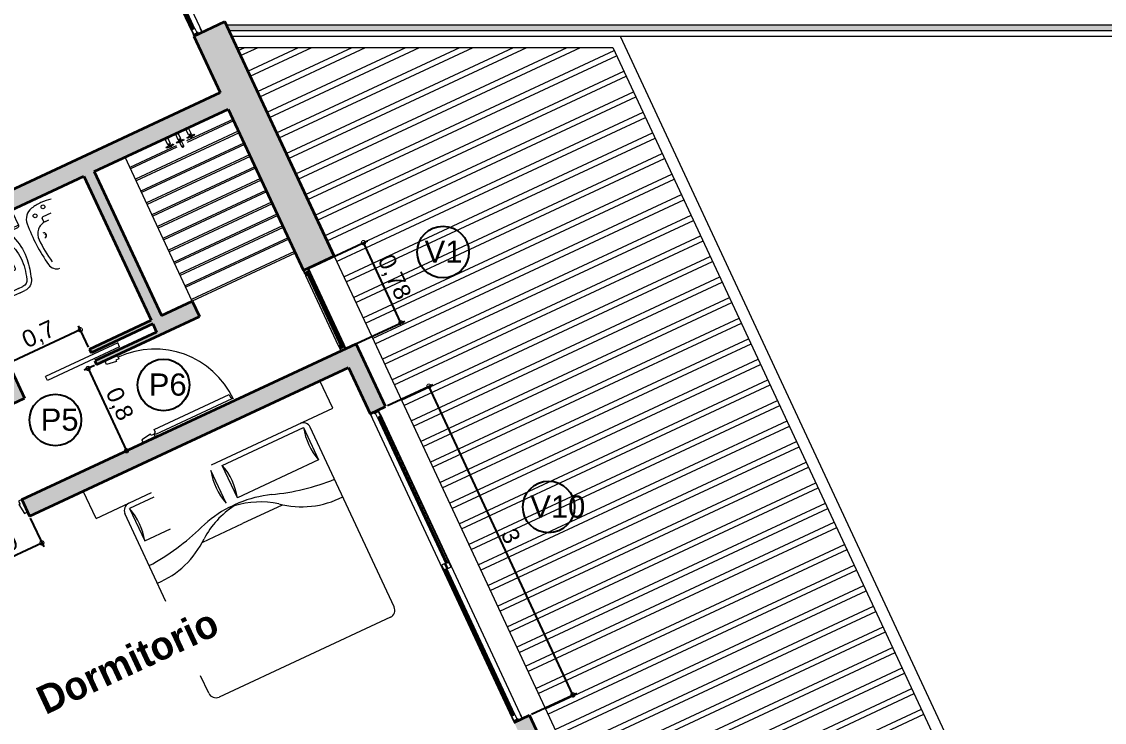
# Model space of a CAD drawing. Header units: millimetres. Extents: x 110427 to 125914, y 76277 to 76441.
# Drawn here: x 114048.05 to 114057.59, y 76334 to 76340.17 of the extents above; entities that cross this region are included whole.
import ezdxf

# ---------------------------------------------------------------- set-up
doc = ezdxf.new("R2010")
doc.units = ezdxf.units.MM
doc.linetypes.add('JIS_02_0.7', pattern=[1.35, 0.75, -0.6])
for name, color, linetype, lineweight in [('0.05', 253, 'Continuous', 5), ('04_CIVIL A CONSTRUIR', 250, 'Continuous', 35), ('07_CIVIL VISTAS MEDIA', 143, 'Continuous', 9), ('08_CIVIL VISTAS FINO', 251, 'Continuous', 5), ('09_CIVIL PROYECCIONES', 230, 'JIS_02_0.7', 5), ('11_CARPINTERIA Y MOBILIARIO', 141, 'Continuous', 9), ('11_HATCH', 8, 'Continuous', 9), ('12_HATCH', 8, 'Continuous', 9), ('12_TEXTOS', 4, 'Continuous', 40), ('M-PARCELA-', 3, 'Continuous', 15)]:
    doc.layers.add(name, color=color, linetype=linetype, lineweight=lineweight)
doc.layers.add('01_SANIT CAÑERIA SECUNDARIA', color=30, linetype='Continuous')
doc.styles.add('JDS1', font='GOTHICB.TTF')
doc.styles.get("Standard").update_dxf_attribs({"font": 'arial.ttf'})
doc.styles.add('Swis721 BT', font='swiss.ttf')
doc.dimstyles.new('ISO-23', dxfattribs={"dimscale": 0.03, "dimtxt": 5, "dimasz": 2.5, "dimexe": 1.25, "dimexo": 0.625, "dimtad": 1, "dimtxsty": 'Swis721 BT', "dimblk": 'DOTSMALL', "dimcen": 2.5, "dimclrt": 150, "dimadec": 0, "dimazin": 0, "dimtfac": 1, "dimtmove": 0, "dimatfit": 3, "dimfxl": 0, "dimarcsym": 0})

# ---------------------------------------------------------------- blocks, each defined once
blk = doc.blocks.new('VERILDVS')
for p, q in [((0, 0), (-0.22, 0)), ((0, 0), (0.22, 0)), ((-0.236, -0.016), (-0.236, -0.148)), ((-0.1583, -0.041), (-0.1583, -0.1228)), ((0, -0.0259), (-0.1432, -0.0259)), ((0, -0.0259), (0.1432, -0.0259)), ((0.1583, -0.041), (0.1583, -0.1228)), ((0.236, -0.016), (0.236, -0.148)), ((-0.236, -0.148), (0.236, -0.148)), ((-0.22, -0.164), (0, -0.164)), ((-0.1339, -0.164), (-0.1597, -0.2505)), ((-0.1432, -0.1379), (0, -0.1379)), ((0.1432, -0.1379), (0, -0.1379)), ((0.22, -0.164), (0, -0.164)), ((0.1339, -0.164), (0.1597, -0.2505)), ((-0.0501, -0.405), (-0.0501, -0.4777)), ((0.0501, -0.405), (0.0501, -0.4777)), ((-0.035, -0.4928), (0, -0.4928)), ((0.035, -0.4928), (0, -0.4928)), ((0, -0.6529), (-0.0442, -0.6529)), ((0, -0.6529), (0.0442, -0.6529)), ((0, -0.6929), (-0.0442, -0.6929)), ((0, -0.6929), (0.0442, -0.6929))]:
    blk.add_line(p, q)
for centre, radius, start, end in [((-0.22, -0.016), 0.016, 90, 180), ((0.22, -0.016), 0.016, 0, 90), ((-0.1432, -0.041), 0.0151, 90, 180), ((0.1432, -0.041), 0.0151, 0, 90), ((-0.22, -0.148), 0.016, 180, 270), ((-0.1432, -0.1228), 0.0151, 180, 270), ((0.1432, -0.1228), 0.0151, 270, 0), ((0.22, -0.148), 0.016, 270, 0), ((0.2634, -0.3928), 0.4463, 161.40788, 187.82144), ((-0.0482, -0.3464), 0.075, 107.01312, 166.85545), ((-0.0094, -0.4733), 0.2077, 87.41957, 107.01312), ((0.0094, -0.4733), 0.2077, 72.98688, 92.58043), ((0.0482, -0.3464), 0.075, 13.14455, 72.98688), ((-0.2634, -0.3928), 0.4463, 352.17856, 18.59212), ((0.3372, -0.4364), 0.4707, 166.85545, 189.73545), ((0.0066, -0.4098), 0.051, 97.3933, 186.62287), ((-0.0066, -0.4098), 0.051, 353.37713, 82.6067), ((-0.3372, -0.4364), 0.4707, 350.26455, 13.14455), ((0.8868, -0.2958), 1.0772, 188.42081, 197.69975), ((-0.8868, -0.2958), 1.0772, 342.30025, 351.57919), ((0.8868, -0.2958), 1.0372, 192.25819, 197.69975), ((-0.035, -0.4777), 0.0151, 180, 270), ((0.035, -0.4777), 0.0151, 270, 0), ((-0.8868, -0.2958), 1.0372, 342.30025, 347.74181), ((-0.0442, -0.5929), 0.1, 197.69975, 270), ((-0.0442, -0.5929), 0.06, 197.69975, 270), ((0.0442, -0.5929), 0.06, 270, 342.30025), ((0.0442, -0.5929), 0.1, 270, 342.30025)]:
    blk.add_arc(centre, radius, start, end)
blk = doc.blocks.new('ventiluz planta')
for p, q in [((618.0704, 1113.0999), (618.0704, 1113.0849)), ((618.0854, 1113.0999), (618.0704, 1113.0999)), ((618.0704, 1113.0849), (618.0754, 1113.0849)), ((618.0704, 1113.0829), (618.0734, 1113.0829)), ((618.0704, 1113.0829), (618.0704, 1113.0599)), ((618.0734, 1113.0879), (618.0734, 1113.0969)), ((618.0734, 1113.0969), (618.0854, 1113.0969)), ((618.0784, 1113.0879), (618.0734, 1113.0879)), ((618.0734, 1113.0829), (618.0734, 1113.0749)), ((618.0734, 1113.0749), (618.1154, 1113.0749)), ((618.0754, 1113.0849), (618.0754, 1113.0769)), ((618.0754, 1113.0769), (618.1174, 1113.0769)), ((618.0784, 1113.0799), (618.0784, 1113.0879)), ((618.1174, 1113.0799), (618.0784, 1113.0799)), ((618.0854, 1113.0969), (618.0854, 1113.0999)), ((618.1204, 1113.0999), (618.1054, 1113.0999)), ((618.1054, 1113.0999), (618.1054, 1113.0969)), ((618.1054, 1113.0969), (618.1174, 1113.0969)), ((618.1154, 1113.0749), (618.1154, 1113.0649)), ((618.1174, 1113.0969), (618.1174, 1113.0799)), ((618.1174, 1113.0769), (618.1174, 1113.0669)), ((618.1204, 1113.0669), (618.1204, 1113.0999)), ((618.0704, 1113.0599), (618.0704, 1112.3599)), ((618.1124, 1113.0719), (618.0734, 1113.0719)), ((618.0734, 1113.0719), (618.0734, 1113.0599)), ((618.0804, 1113.0549), (618.0784, 1113.0549)), ((618.0804, 1113.0499), (618.0804, 1113.0549)), ((618.0824, 1112.3509), (618.0824, 1113.0689)), ((618.1049, 1113.0689), (618.0824, 1113.0689)), ((618.0884, 1112.3509), (618.0884, 1113.0689)), ((618.0989, 1113.0584), (618.0884, 1113.0689)), ((618.0884, 1113.0584), (618.0989, 1113.0689)), ((618.0989, 1113.0584), (618.0884, 1113.0584)), ((618.0989, 1112.3509), (618.0989, 1113.0689)), ((618.1049, 1112.3509), (618.1049, 1113.0689)), ((618.1069, 1113.0499), (618.1069, 1113.0689)), ((618.1099, 1113.0689), (618.1069, 1113.0689)), ((618.1204, 1113.0499), (618.1069, 1113.0499)), ((618.1099, 1113.0529), (618.1099, 1113.0689)), ((618.1174, 1113.0529), (618.1099, 1113.0529)), ((618.1124, 1113.0719), (618.1124, 1113.0619)), ((618.1124, 1113.0619), (618.1174, 1113.0619)), ((618.1154, 1113.0649), (618.1204, 1113.0649)), ((618.1174, 1113.0669), (618.1204, 1113.0669)), ((618.1174, 1113.0619), (618.1174, 1113.0529)), ((618.1204, 1113.0649), (618.1204, 1113.0499)), ((618.1204, 1113.0499), (618.1204, 1112.3699)), ((618.0704, 1112.3369), (618.0704, 1112.3599)), ((618.0704, 1112.3369), (618.0734, 1112.3369)), ((618.0704, 1112.3199), (618.0704, 1112.3349)), ((618.0704, 1112.3349), (618.0754, 1112.3349)), ((618.0854, 1112.3199), (618.0704, 1112.3199)), ((618.0734, 1112.3479), (618.0734, 1112.3599)), ((618.1124, 1112.3479), (618.0734, 1112.3479)), ((618.0734, 1112.3369), (618.0734, 1112.3449)), ((618.0734, 1112.3449), (618.1154, 1112.3449)), ((618.0784, 1112.3319), (618.0734, 1112.3319)), ((618.0734, 1112.3319), (618.0734, 1112.3229)), ((618.0734, 1112.3229), (618.0854, 1112.3229)), ((618.0754, 1112.3349), (618.0754, 1112.3429)), ((618.0754, 1112.3429), (618.1174, 1112.3429)), ((618.0804, 1112.3649), (618.0784, 1112.3649)), ((618.1174, 1112.3399), (618.0784, 1112.3399)), ((618.0784, 1112.3399), (618.0784, 1112.3319)), ((618.0804, 1112.3699), (618.0804, 1112.3649)), ((618.1049, 1112.3509), (618.0824, 1112.3509)), ((618.0854, 1112.3229), (618.0854, 1112.3199)), ((618.0989, 1112.3614), (618.0884, 1112.3614)), ((618.0989, 1112.3614), (618.0884, 1112.3509)), ((618.0884, 1112.3614), (618.0989, 1112.3509)), ((618.1054, 1112.3199), (618.1054, 1112.3229)), ((618.1054, 1112.3229), (618.1174, 1112.3229)), ((618.1204, 1112.3199), (618.1054, 1112.3199)), ((618.1204, 1112.3699), (618.1069, 1112.3699)), ((618.1069, 1112.3699), (618.1069, 1112.3509)), ((618.1099, 1112.3509), (618.1069, 1112.3509)), ((618.1174, 1112.3669), (618.1099, 1112.3669)), ((618.1099, 1112.3669), (618.1099, 1112.3509)), ((618.1124, 1112.3479), (618.1124, 1112.3579)), ((618.1124, 1112.3579), (618.1174, 1112.3579)), ((618.1154, 1112.3449), (618.1154, 1112.3549)), ((618.1154, 1112.3549), (618.1204, 1112.3549)), ((618.1174, 1112.3579), (618.1174, 1112.3669)), ((618.1174, 1112.3429), (618.1174, 1112.3529)), ((618.1174, 1112.3529), (618.1204, 1112.3529)), ((618.1174, 1112.3229), (618.1174, 1112.3399)), ((618.1204, 1112.3549), (618.1204, 1112.3699)), ((618.1204, 1112.3529), (618.1204, 1112.3199))]:
    blk.add_line(p, q)
for centre, radius, start, end in [((618.0818, 1113.0613), 0.0115, 187.06292, 262.93708), ((618.0784, 1113.0599), 0.005, 180, 270), ((618.0818, 1112.3584), 0.0115, 97.06292, 172.93708), ((618.0784, 1112.3599), 0.005, 90, 180)]:
    blk.add_arc(centre, radius, start, end)
blk = doc.blocks.new('_DotSmall')
at = {"color": 0, "linetype": 'ByBlock', "const_width": 0.5}
blk.add_lwpolyline([(-0.0625, 0, 1), (0.0625, 0, 1)], format="xyb", close=True, dxfattribs=at)
blk = doc.blocks.new('*D108')
at = {"layer": 'Defpoints', "color": 0}
for p in [(114051.6387, 76336.9625), (114051.2566, 76336.7843), (114052.5245, 76334.0654)]:
    blk.add_point(p, dxfattribs=at)
at = {"layer": 'M-PARCELA-', "color": 0, "lineweight": -2}
for p, q in [((114051.2736, 76336.7922), (114051.6727, 76336.9783)), ((114052.9066, 76334.2436), (114051.6387, 76336.9625)), ((114052.5415, 76334.0733), (114052.9406, 76334.2594))]:
    blk.add_line(p, q, dxfattribs=at)
at = {"layer": 'M-PARCELA-', "color": 0, "lineweight": -2, "xscale": 0.075, "yscale": 0.075, "zscale": 0.075}
for p, rotation in [((114051.6387, 76336.9625), 114.9999999984198), ((114052.9066, 76334.2436), 294.9999999984198)]:
    blk.add_blockref('_DotSmall', p, dxfattribs=dict(at, rotation=rotation))
at = {"layer": 'M-PARCELA-', "color": 150, "insert": (114052.3595, 76335.6435), "char_height": 0.15, "attachment_point": 5, "rotation": 295, "style": 'Swis721 BT'}
blk.add_mtext('3', dxfattribs=at)
blk = doc.blocks.new('*D109')
at = {"layer": 'Defpoints', "color": 0}
for p in [(114051.0625, 76338.2275), (114050.5785, 76338.0018), (114050.9082, 76337.2949)]:
    blk.add_point(p, dxfattribs=at)
at = {"layer": 'M-PARCELA-', "color": 0, "lineweight": -2}
for p, q in [((114050.5955, 76338.0097), (114051.0965, 76338.2433)), ((114051.3922, 76337.5206), (114051.0625, 76338.2275)), ((114050.9252, 76337.3028), (114051.4262, 76337.5364))]:
    blk.add_line(p, q, dxfattribs=at)
at = {"layer": 'M-PARCELA-', "color": 0, "lineweight": -2, "xscale": 0.075, "yscale": 0.075, "zscale": 0.075}
for p, rotation in [((114051.0625, 76338.2275), 114.9999999981698), ((114051.3922, 76337.5206), 294.9999999981698)]:
    blk.add_blockref('_DotSmall', p, dxfattribs=dict(at, rotation=rotation))
at = {"layer": 'M-PARCELA-', "color": 150, "insert": (114051.3263, 76337.9202), "char_height": 0.15, "attachment_point": 5, "rotation": 295, "style": 'Swis721 BT'}
blk.add_mtext('0,78', dxfattribs=at)
blk = doc.blocks.new('*D89')
at = {"layer": 'Defpoints', "color": 0}
for p in [(114048.1209, 76335.8186), (114048.231, 76335.5825), (114047.4022, 76335.4835)]:
    blk.add_point(p, dxfattribs=at)
at = {"layer": 'M-PARCELA-', "color": 0, "lineweight": -2}
for p, q in [((114048.1289, 76335.8016), (114048.2469, 76335.5485)), ((114047.5123, 76335.2474), (114048.231, 76335.5825)), ((114047.4102, 76335.4665), (114047.5282, 76335.2134))]:
    blk.add_line(p, q, dxfattribs=at)
at = {"layer": 'M-PARCELA-', "color": 0, "lineweight": -2, "xscale": 0.075, "yscale": 0.075, "zscale": 0.075}
for p, rotation in [((114048.231, 76335.5825), 24.99999999785003), ((114047.5123, 76335.2474), 204.99999999785)]:
    blk.add_blockref('_DotSmall', p, dxfattribs=dict(at, rotation=rotation))
at = {"layer": 'M-PARCELA-', "color": 150, "insert": (114047.8256, 76335.5139), "char_height": 0.15, "attachment_point": 5, "rotation": 25, "style": 'Swis721 BT'}
blk.add_mtext('0,80', dxfattribs=at)
blk = doc.blocks.new('*D90')
at = {"layer": 'Defpoints', "color": 0}
for p in [(114048.7122, 76337.1536), (114049.0503, 76336.4285), (114048.9759, 76336.3939)]:
    blk.add_point(p, dxfattribs=at)
at = {"layer": 'M-PARCELA-', "color": 0, "lineweight": -2}
for p, q in [((114048.6952, 76337.1456), (114048.6039, 76337.1031)), ((114048.6379, 76337.1189), (114048.9759, 76336.3939)), ((114049.0333, 76336.4206), (114048.942, 76336.378))]:
    blk.add_line(p, q, dxfattribs=at)
at = {"layer": 'M-PARCELA-', "color": 0, "lineweight": -2, "xscale": 0.075, "yscale": 0.075, "zscale": 0.075}
for p, rotation in [((114048.6379, 76337.1189), 114.9999999986763), ((114048.9759, 76336.3939), 294.9999999986763)]:
    blk.add_blockref('_DotSmall', p, dxfattribs=dict(at, rotation=rotation))
at = {"layer": 'M-PARCELA-', "color": 150, "insert": (114048.9058, 76336.8025), "char_height": 0.15, "attachment_point": 5, "rotation": 295, "style": 'Swis721 BT'}
blk.add_mtext('0,8', dxfattribs=at)
blk = doc.blocks.new('*D91')
at = {"layer": 'Defpoints', "color": 0}
for p in [(114048.6488, 76337.2895), (114047.9349, 76337.1642), (114048.0144, 76336.9937)]:
    blk.add_point(p, dxfattribs=at)
at = {"layer": 'M-PARCELA-', "color": 0, "lineweight": -2}
for p, q in [((114048.6408, 76337.3065), (114048.5534, 76337.494)), ((114048.5693, 76337.46), (114047.9349, 76337.1642)), ((114048.0064, 76337.0107), (114047.919, 76337.1981))]:
    blk.add_line(p, q, dxfattribs=at)
at = {"layer": 'M-PARCELA-', "color": 0, "lineweight": -2, "xscale": 0.075, "yscale": 0.075, "zscale": 0.075}
for p, rotation in [((114048.5693, 76337.46), 25.00000000064363), ((114047.9349, 76337.1642), 205.0000000006436)]:
    blk.add_blockref('_DotSmall', p, dxfattribs=dict(at, rotation=rotation))
at = {"layer": 'M-PARCELA-', "color": 150, "insert": (114048.2059, 76337.411), "char_height": 0.15, "attachment_point": 5, "rotation": 25, "style": 'Swis721 BT'}
blk.add_mtext('0,7', dxfattribs=at)

msp = doc.modelspace()

# ---------------------------------------------------------------- hatches: boundary and pattern name
at = {"layer": '11_HATCH'}
h = msp.add_hatch(color=140, dxfattribs=at)
h.dxf.hatch_style = 1
h.paths.add_polyline_path([(114036.0659, 76344.7966), (114058.1559, 76344.7966), (114058.1559, 76340.0966), (114049.8777, 76340.0966), (114049.8543, 76340.1466), (114058.1059, 76340.1466), (114058.1059, 76344.7466), (114036.1159, 76344.7466), (114036.1159, 76338.5466), (114042.7443, 76338.5466), (114042.7676, 76338.4966), (114036.0659, 76338.4966)])
at = {"layer": '12_HATCH'}
h = msp.add_hatch(color=1, dxfattribs=at)
h.dxf.hatch_style = 1
h.paths.add_polyline_path([(114049.8415, 76340.1738), (114049.5698, 76340.0471), (114049.8022, 76339.5486), (114046.9925, 76338.2385), (114047.0602, 76338.0935), (114047.3321, 76338.2203), (114047.9237, 76336.9514), (114047.6518, 76336.8246), (114047.7152, 76336.6887), (114048.0777, 76336.8577), (114047.4227, 76338.2625), (114048.6009, 76338.8119), (114049.1926, 76337.5431), (114048.6488, 76337.2895), (114048.6636, 76337.2578), (114049.2073, 76337.5114), (114049.2412, 76337.4389), (114048.6974, 76337.1853), (114048.7122, 76337.1536), (114049.6185, 76337.5762), (114049.5551, 76337.7121), (114049.2832, 76337.5854), (114048.6915, 76338.8542), (114049.8698, 76339.4036), (114050.5332, 76337.9807), (114050.8051, 76338.1075)])
h = msp.add_hatch(color=1, dxfattribs=at)
h.dxf.hatch_style = 1
h.paths.add_polyline_path([(114050.9988, 76337.3372), (114048.0533, 76335.9636), (114048.1209, 76335.8186), (114050.9305, 76337.1288), (114051.1207, 76336.7209), (114051.2566, 76336.7843)])
h = msp.add_hatch(color=1, dxfattribs=at)
h.dxf.hatch_style = 1
h.paths.add_polyline_path([(114052.6634, 76333.413), (114048.7117, 76331.5703), (114048.42, 76332.1957), (114048.2751, 76332.1281), (114048.8626, 76330.8682), (114049.0076, 76330.9358), (114048.7793, 76331.4253), (114052.7308, 76333.2679), (114052.9422, 76332.8147), (114053.0781, 76332.8781), (114052.5245, 76334.0654), (114052.3886, 76334.002)])

# ---------------------------------------------------------------- linework, layer by layer
at = {"layer": '0.05', "ltscale": 2}
for p, q in [((114053.3213, 76340.0466), (114057.2915, 76331.5327)), ((114049.9476, 76339.9466), (114053.2576, 76339.9466)), ((114049.9599, 76339.9201), (114050.0169, 76339.9466)), ((114049.981, 76339.8748), (114050.1352, 76339.9466)), ((114050.0444, 76339.7388), (114050.4901, 76339.9466)), ((114050.0655, 76339.6935), (114050.6084, 76339.9466)), ((114050.1289, 76339.5576), (114050.9633, 76339.9466)), ((114050.1501, 76339.5122), (114051.0816, 76339.9466)), ((114050.2135, 76339.3763), (114051.4366, 76339.9466)), ((114050.2346, 76339.331), (114051.5549, 76339.9466)), ((114050.298, 76339.195), (114051.9098, 76339.9466)), ((114050.3191, 76339.1497), (114052.0281, 76339.9466)), ((114050.3825, 76339.0138), (114052.3831, 76339.9466)), ((114050.4036, 76338.9685), (114052.5014, 76339.9466)), ((114050.467, 76338.8325), (114052.8563, 76339.9466)), ((114050.4882, 76338.7872), (114052.9746, 76339.9466)), ((114050.5516, 76338.6513), (114053.2705, 76339.9191)), ((114050.5727, 76338.6059), (114053.2916, 76339.8738)), ((114053.2576, 76339.9466), (114057.1586, 76331.5811)), ((114050.6361, 76338.47), (114053.355, 76339.7378)), ((114050.6572, 76338.4247), (114053.3761, 76339.6925)), ((114050.7206, 76338.2887), (114053.4395, 76339.5566)), ((114050.7417, 76338.2434), (114053.4607, 76339.5113)), ((114050.8051, 76338.1075), (114053.524, 76339.3753)), ((114050.8263, 76338.0622), (114053.5452, 76339.33)), ((114050.8896, 76337.9262), (114053.6086, 76339.1941)), ((114050.9108, 76337.8809), (114053.6297, 76339.1487)), ((114050.9742, 76337.7449), (114053.6931, 76339.0128)), ((114050.9953, 76337.6996), (114053.7142, 76338.9675)), ((114051.0587, 76337.5637), (114053.7776, 76338.8315)), ((114051.0798, 76337.5184), (114053.7987, 76338.7862)), ((114051.1432, 76337.3824), (114053.8621, 76338.6503)), ((114051.1644, 76337.3371), (114053.8833, 76338.605)), ((114051.2277, 76337.2012), (114053.9467, 76338.469)), ((114051.2489, 76337.1558), (114053.9678, 76338.4237)), ((114051.3123, 76337.0199), (114054.0312, 76338.2878)), ((114051.3334, 76336.9746), (114054.0523, 76338.2424)), ((114051.3968, 76336.8386), (114054.1157, 76338.1065)), ((114051.4179, 76336.7933), (114054.1368, 76338.0612)), ((114051.4813, 76336.6574), (114054.2002, 76337.9252)), ((114051.5024, 76336.6121), (114054.2214, 76337.8799)), ((114051.5658, 76336.4761), (114054.2848, 76337.744)), ((114051.587, 76336.4308), (114054.3059, 76337.6987)), ((114051.6504, 76336.2949), (114054.3693, 76337.5627)), ((114051.6715, 76336.2495), (114054.3904, 76337.5174)), ((114051.7349, 76336.1136), (114054.4538, 76337.3814)), ((114051.756, 76336.0683), (114054.4749, 76337.3361)), ((114051.8194, 76335.9323), (114054.5383, 76337.2002)), ((114051.8405, 76335.887), (114054.5595, 76337.1549)), ((114051.9039, 76335.7511), (114054.6229, 76337.0189)), ((114051.9251, 76335.7058), (114054.644, 76336.9736)), ((114051.9885, 76335.5698), (114054.7074, 76336.8377)), ((114052.0096, 76335.5245), (114054.7285, 76336.7923)), ((114052.073, 76335.3885), (114054.7919, 76336.6564)), ((114052.0941, 76335.3432), (114054.813, 76336.6111)), ((114052.1575, 76335.2073), (114054.8764, 76336.4751)), ((114052.1786, 76335.162), (114054.8976, 76336.4298)), ((114052.242, 76335.026), (114054.961, 76336.2939)), ((114052.2632, 76334.9807), (114054.9821, 76336.2486)), ((114052.3266, 76334.8448), (114055.0455, 76336.1126)), ((114052.3477, 76334.7994), (114055.0666, 76336.0673)), ((114052.4111, 76334.6635), (114055.13, 76335.9314)), ((114052.4322, 76334.6182), (114055.1511, 76335.886)), ((114052.4892, 76334.496), (114055.2081, 76335.7639)), ((114052.5103, 76334.4507), (114055.2292, 76335.7185)), ((114052.5801, 76334.301), (114055.299, 76335.5688)), ((114052.6013, 76334.2557), (114055.3202, 76335.5235)), ((114052.6646, 76334.1197), (114055.3836, 76335.3876)), ((114052.6858, 76334.0744), (114055.4047, 76335.3423)), ((114052.7492, 76333.9385), (114055.4681, 76335.2063)), ((114052.7703, 76333.8931), (114055.4892, 76335.161)), ((114052.8337, 76333.7572), (114055.5526, 76335.025)), ((114052.8548, 76333.7119), (114055.5737, 76334.9797)), ((114052.9182, 76333.5759), (114055.6371, 76334.8438)), ((114052.9393, 76333.5306), (114055.6583, 76334.7985)), ((114053.0027, 76333.3947), (114055.7217, 76334.6625)), ((114053.0239, 76333.3494), (114055.7428, 76334.6172)), ((114053.0873, 76333.2134), (114055.8062, 76334.4813)), ((114053.1084, 76333.1681), (114055.8273, 76334.4359)), ((114053.1718, 76333.0321), (114055.8907, 76334.3)), ((114053.1929, 76332.9868), (114055.9118, 76334.2547)), ((114053.2563, 76332.8509), (114055.9752, 76334.1187)), ((114053.2774, 76332.8056), (114055.9964, 76334.0734))]:
    msp.add_line(p, q, dxfattribs=at)
at = {"layer": '01_SANIT CAÑERIA SECUNDARIA', "color": 242}
for centre in [(114051.763, 76338.1443), (114052.6935, 76335.8991)]:
    msp.add_circle(centre, 0.2277, dxfattribs=at)
at = {"layer": '01_SANIT CAÑERIA SECUNDARIA'}
for centre in [(114049.3019, 76336.9738), (114048.3503, 76336.6652)]:
    msp.add_circle(centre, 0.2277, dxfattribs=at)
at = {"layer": '04_CIVIL A CONSTRUIR'}
for p, q in [((114049.5697, 76340.0471), (114049.8415, 76340.1738)), ((114050.8051, 76338.1075), (114049.8416, 76340.1738)), ((114049.5697, 76340.0471), (114049.8021, 76339.5486)), ((114046.9925, 76338.2385), (114049.8021, 76339.5486)), ((114048.6915, 76338.8542), (114049.8697, 76339.4036)), ((114049.8697, 76339.4036), (114050.5332, 76337.9807)), ((114050.2853, 76339.2222), (114050.8051, 76338.1075)), ((114047.4227, 76338.2625), (114048.6009, 76338.8119)), ((114048.6009, 76338.8119), (114049.1926, 76337.5431)), ((114048.6915, 76338.8542), (114049.2832, 76337.5854)), ((114047.4227, 76338.2625), (114048.0777, 76336.8577)), ((114050.8051, 76338.1075), (114050.5332, 76337.9807)), ((114049.2832, 76337.5854), (114049.5551, 76337.7121)), ((114049.5551, 76337.7121), (114049.6185, 76337.5762)), ((114048.7122, 76337.1536), (114049.6185, 76337.5762)), ((114048.6488, 76337.2895), (114049.1926, 76337.5431)), ((114049.2073, 76337.5114), (114048.6636, 76337.2578)), ((114049.2073, 76337.5114), (114049.2412, 76337.4389)), ((114049.2412, 76337.4389), (114048.6974, 76337.1853)), ((114048.0533, 76335.9636), (114050.9988, 76337.3372)), ((114048.6488, 76337.2895), (114048.6636, 76337.2578)), ((114051.2566, 76336.7843), (114050.9988, 76337.3372)), ((114048.1209, 76335.8186), (114050.9305, 76337.1288)), ((114048.6974, 76337.1853), (114048.7122, 76337.1536)), ((114050.9305, 76337.1288), (114051.1207, 76336.7209)), ((114047.7152, 76336.6887), (114048.0777, 76336.8577)), ((114051.1207, 76336.7209), (114051.2566, 76336.7843)), ((114049.252, 76336.5226), (114049.107, 76336.455)), ((114048.0533, 76335.9636), (114048.1209, 76335.8186)), ((114052.3885, 76334.002), (114052.5245, 76334.0654)), ((114053.0781, 76332.8781), (114052.5245, 76334.0654))]:
    msp.add_line(p, q, dxfattribs=at)
at = {"layer": '07_CIVIL VISTAS MEDIA'}
for p, q in [((114049.5528, 76340.0833), (114048.3229, 76342.7207)), ((114048.4124, 76342.7183), (114049.6423, 76340.0809)), ((114049.5504, 76340.1022), (114048.9605, 76341.3683)), ((114048.9709, 76341.3721), (114049.56, 76340.1076)), ((114048.9781, 76341.3755), (114049.5672, 76340.111)), ((114049.5818, 76340.1058), (114048.9877, 76341.381)), ((114049.5674, 76340.0657), (114049.5504, 76340.1022)), ((114049.5528, 76340.1087), (114049.5566, 76340.1105)), ((114049.5528, 76340.0833), (114049.5556, 76340.0846)), ((114049.5528, 76340.0833), (114049.5698, 76340.0471)), ((114049.5556, 76340.0846), (114049.5708, 76340.052)), ((114049.5596, 76340.1065), (114049.5579, 76340.11)), ((114049.5596, 76340.1065), (114049.5684, 76340.1106)), ((114049.56, 76340.1077), (114049.5672, 76340.111)), ((114049.5668, 76340.1141), (114049.5684, 76340.1106)), ((114049.5711, 76340.1172), (114049.5672, 76340.1155)), ((114049.6025, 76340.0657), (114049.5721, 76340.0515)), ((114049.5922, 76340.0719), (114049.5739, 76340.0634)), ((114049.5776, 76340.1149), (114049.5946, 76340.0784)), ((114049.5962, 76340.0815), (114049.5989, 76340.0828)), ((114049.5962, 76340.0815), (114049.603, 76340.067)), ((114049.5989, 76340.0828), (114049.6057, 76340.0683)), ((114049.6374, 76340.0819), (114049.607, 76340.0678)), ((114049.6253, 76340.1172), (114049.6226, 76340.1159)), ((114049.6226, 76340.1159), (114049.6379, 76340.0833)), ((114049.6253, 76340.1172), (114049.6423, 76340.0809)), ((114049.5698, 76340.0471), (114049.5698, 76340.0471)), ((114049.901, 76340.0466), (114058.2059, 76340.0466)), ((114050.8051, 76338.1075), (114051.1348, 76337.4005)), ((114051.1348, 76337.4005), (114053.214, 76332.9415)), ((114051.1207, 76336.7209), (114052.3886, 76334.002)), ((114051.1404, 76336.6859), (114051.1251, 76336.7186)), ((114051.1256, 76336.7199), (114051.156, 76336.7341)), ((114051.1641, 76336.7191), (114051.1573, 76336.7336)), ((114051.1668, 76336.7203), (114051.16, 76336.7348)), ((114051.1605, 76336.7362), (114051.1909, 76336.7503)), ((114051.1668, 76336.7203), (114051.1641, 76336.7191)), ((114051.1854, 76336.6869), (114051.1684, 76336.7234)), ((114051.1707, 76336.7299), (114051.1891, 76336.7385)), ((114051.2074, 76336.7172), (114051.1922, 76336.7499)), ((114051.2101, 76336.7185), (114051.1932, 76336.7547)), ((114051.1956, 76336.7361), (114051.2126, 76336.6997)), ((114051.2101, 76336.7185), (114051.2074, 76336.7172)), ((114051.2101, 76336.7185), (114052.4611, 76334.0358)), ((114051.1376, 76336.6847), (114051.1404, 76336.6859)), ((114051.1854, 76336.687), (114051.7867, 76335.3987)), ((114051.1919, 76336.6846), (114051.1957, 76336.6864)), ((114051.2034, 76336.6953), (114051.1946, 76336.6912)), ((114051.1962, 76336.6877), (114051.1946, 76336.6912)), ((114051.203, 76336.6942), (114051.1958, 76336.6908)), ((114051.7963, 76335.4041), (114051.1958, 76336.6908)), ((114051.8036, 76335.4075), (114051.203, 76336.6942)), ((114051.2034, 76336.6953), (114051.2051, 76336.6918)), ((114051.2102, 76336.6931), (114051.2064, 76336.6914)), ((114051.2126, 76336.6997), (114051.8139, 76335.4113)), ((114051.7518, 76335.3824), (114051.7689, 76335.3459)), ((114051.7725, 76335.3974), (114051.7542, 76335.3889)), ((114051.7961, 76335.3586), (114051.779, 76335.3951)), ((114051.7867, 76335.3987), (114051.8038, 76335.3622)), ((114051.7891, 76335.4051), (114051.7929, 76335.4069)), ((114051.7943, 76335.4065), (114051.7959, 76335.4029)), ((114051.8047, 76335.4071), (114051.7959, 76335.4029)), ((114051.8036, 76335.4075), (114051.7963, 76335.4041)), ((114051.8047, 76335.4071), (114051.8031, 76335.4106)), ((114051.8074, 76335.4137), (114051.8036, 76335.4119)), ((114051.8309, 76335.3749), (114051.8139, 76335.4113)), ((114052.3693, 76334.0571), (114051.7689, 76335.3459)), ((114051.7754, 76335.3435), (114051.7792, 76335.3453)), ((114051.778, 76335.3502), (114051.7869, 76335.3543)), ((114051.778, 76335.3502), (114051.7797, 76335.3467)), ((114051.7792, 76335.3497), (114051.7865, 76335.3531)), ((114051.7792, 76335.3497), (114052.379, 76334.0627)), ((114051.7865, 76335.3531), (114052.3863, 76334.066)), ((114051.7885, 76335.3508), (114051.7869, 76335.3543)), ((114051.7937, 76335.3521), (114051.7898, 76335.3503)), ((114052.3964, 76334.0698), (114051.7961, 76335.3586)), ((114051.8102, 76335.3598), (114051.8286, 76335.3684)), ((114052.3863, 76334.0206), (114052.3693, 76334.0571)), ((114052.3716, 76334.0636), (114052.3755, 76334.0654)), ((114052.3784, 76334.0614), (114052.3768, 76334.0649)), ((114052.3784, 76334.0614), (114052.3873, 76334.0655)), ((114052.3789, 76334.0626), (114052.3861, 76334.066)), ((114052.3856, 76334.0691), (114052.3873, 76334.0655)), ((114052.39, 76334.0722), (114052.3861, 76334.0704)), ((114052.3964, 76334.0698), (114052.4135, 76334.0333)), ((114052.4442, 76334.0721), (114052.4415, 76334.0708)), ((114052.4415, 76334.0708), (114052.4567, 76334.0382)), ((114052.4442, 76334.0721), (114052.4611, 76334.0358)), ((114052.3717, 76334.0383), (114052.3744, 76334.0395)), ((114052.3717, 76334.0383), (114052.3886, 76334.002)), ((114052.3744, 76334.0395), (114052.3897, 76334.0069)), ((114052.4214, 76334.0206), (114052.391, 76334.0064)), ((114052.4111, 76334.0269), (114052.3928, 76334.0183)), ((114052.4151, 76334.0364), (114052.4178, 76334.0377)), ((114052.4151, 76334.0364), (114052.4218, 76334.0219)), ((114052.4178, 76334.0377), (114052.4245, 76334.0232)), ((114052.4562, 76334.0369), (114052.4259, 76334.0227))]:
    msp.add_line(p, q, dxfattribs=at)
for centre, radius, start, end in [((114049.5548, 76340.1043), 0.0049, 115.01523, 205.01523), ((114049.5677, 76340.1145), 0.001, 115.01523, 205.01523), ((114049.5718, 76340.0678), 0.00488, 205.01523, 295.01523), ((114049.5717, 76340.0524), 0.001, 205.01523, 295.01523), ((114049.5731, 76340.1128), 0.00488, 25.01523, 115.01523), ((114049.5902, 76340.0763), 0.00488, 295.01523, 25.01523), ((114049.6021, 76340.0666), 0.001, 295.01523, 25.01523), ((114049.6066, 76340.0687), 0.001, 205.01523, 295.01523), ((114049.637, 76340.0829), 0.001, 295.01523, 25.01523), ((114051.126, 76336.719), 0.001, 115.01523, 205.01523), ((114051.1564, 76336.7332), 0.001, 25.01523, 115.01523), ((114051.1609, 76336.7353), 0.001, 115.01523, 205.01523), ((114051.1728, 76336.7255), 0.00488, 115.01523, 205.01523), ((114051.1912, 76336.7341), 0.00488, 25.01523, 115.01523), ((114051.1913, 76336.7494), 0.001, 25.01523, 115.01523), ((114051.1898, 76336.689), 0.00488, 205.01523, 295.01523), ((114051.1953, 76336.6873), 0.001, 295.01523, 25.01523), ((114051.2082, 76336.6976), 0.0049, 295.01523, 25.01523), ((114051.7563, 76335.3844), 0.00488, 115.01523, 205.01523), ((114051.7746, 76335.393), 0.00488, 25.01523, 115.01523), ((114051.7911, 76335.4007), 0.00488, 115.01523, 205.01523), ((114051.7934, 76335.406), 0.001, 25.01523, 115.01523), ((114051.8095, 76335.4093), 0.0049, 25.01523, 115.01523), ((114051.7733, 76335.348), 0.0049, 205.01523, 295.01523), ((114051.7894, 76335.3512), 0.001, 205.01523, 295.01523), ((114051.7916, 76335.3565), 0.00488, 295.01523, 25.01523), ((114051.8082, 76335.3642), 0.00488, 205.01523, 295.01523), ((114051.8265, 76335.3728), 0.00488, 295.01523, 25.01523), ((114052.3737, 76334.0592), 0.0049, 115.01523, 205.01523), ((114052.3865, 76334.0695), 0.001, 115.01523, 205.01523), ((114052.392, 76334.0678), 0.00488, 25.01523, 115.01523), ((114052.3907, 76334.0227), 0.00488, 205.01523, 295.01523), ((114052.3906, 76334.0073), 0.001, 205.01523, 295.01523), ((114052.409, 76334.0313), 0.00488, 295.01523, 25.01523), ((114052.4209, 76334.0215), 0.001, 295.01523, 25.01523), ((114052.4255, 76334.0236), 0.001, 205.01523, 295.01523), ((114052.4558, 76334.0378), 0.001, 295.01523, 25.01523)]:
    msp.add_arc(centre, radius, start, end, dxfattribs=at)
at = {"layer": '07_CIVIL VISTAS MEDIA', "extrusion": (-7.105e-10, 6.55595e-08, 1)}
for centre in [(114049.557, 76340.1096, 0.0049), (114052.3759, 76334.0645, 0.0049)]:
    msp.add_arc(centre, 0.001, 25.01523, 115.01523, dxfattribs=at)
at = {"layer": '07_CIVIL VISTAS MEDIA', "extrusion": (7.105e-10, -6.55595e-08, 1)}
msp.add_arc((114051.206, 76336.6923, -0.0049), 0.001, 205.01523, 295.01523, dxfattribs=at)
at = {"layer": '07_CIVIL VISTAS MEDIA', "extrusion": (-4.97875e-08, 4.26587e-08, 1)}
msp.add_arc((114051.804, 76335.411, -0.0024), 0.001, 115.01523, 205.01523, dxfattribs=at)
at = {"layer": '07_CIVIL VISTAS MEDIA', "extrusion": (4.97875e-08, -4.26587e-08, 1)}
msp.add_arc((114051.7788, 76335.3462, 0.0024), 0.001, 295.01523, 25.01523, dxfattribs=at)
at = {"layer": '08_CIVIL VISTAS FINO'}
for p, q in [((114049.8543, 76340.1466), (114058.1059, 76340.1466)), ((114049.8777, 76340.0966), (114058.1559, 76340.0966)), ((114050.0233, 76339.7841), (114050.0275, 76339.7751))]:
    msp.add_line(p, q, dxfattribs=at)
for points in [[(114049.4401, 76339.2033), (114049.4422, 76339.1987), (114049.3951, 76339.1768), (114049.393, 76339.1813)], [(114049.4359, 76339.1958), (114049.4376, 76339.1921), (114049.4032, 76339.1761), (114049.4015, 76339.1797)], [(114049.5317, 76339.2459), (114049.5338, 76339.2414), (114049.4867, 76339.2194), (114049.4845, 76339.224)], [(114049.5274, 76339.2385), (114049.5291, 76339.2348), (114049.4947, 76339.2188), (114049.493, 76339.2224)], [(114049.5232, 76339.2321), (114049.5444, 76339.1868), (114049.5217, 76339.1762), (114049.5006, 76339.2215)], [(114049.3486, 76339.1606), (114049.3507, 76339.156), (114049.3036, 76339.1341), (114049.3015, 76339.1386)], [(114049.3444, 76339.1531), (114049.3461, 76339.1495), (114049.3116, 76339.1334), (114049.3099, 76339.137)], [(114049.3402, 76339.1467), (114049.3613, 76339.1014), (114049.3386, 76339.0908), (114049.3175, 76339.1362)], [(114049.3581, 76339.0999), (114049.3596, 76339.0968), (114049.3433, 76339.0891), (114049.3418, 76339.0923)], [(114049.3569, 76339.0955), (114049.3598, 76339.0891), (114049.349, 76339.0841), (114049.346, 76339.0904)], [(114049.4317, 76339.1894), (114049.4528, 76339.1441), (114049.4302, 76339.1335), (114049.409, 76339.1788)], [(114049.4497, 76339.1426), (114049.4511, 76339.1394), (114049.4348, 76339.1318), (114049.4333, 76339.135)], [(114049.4484, 76339.1382), (114049.4514, 76339.1318), (114049.4405, 76339.1268), (114049.4375, 76339.1331)], [(114049.5412, 76339.1853), (114049.5427, 76339.1821), (114049.5264, 76339.1745), (114049.5249, 76339.1777)], [(114049.54, 76339.1809), (114049.5429, 76339.1745), (114049.532, 76339.1694), (114049.5291, 76339.1758)]]:
    msp.add_lwpolyline(points, close=True, dxfattribs=at)
for points in [[(114049.3652, 76339.0872), (114049.3865, 76339.0971), (114049.3907, 76339.0881), (114049.3694, 76339.0781)], [(114049.4428, 76339.1124), (114049.4215, 76339.1024), (114049.4173, 76339.1115), (114049.4386, 76339.1214)], [(114049.4378, 76339.1255), (114049.4348, 76339.1318)], [(114049.4386, 76339.1214), (114049.4369, 76339.1251), (114049.455, 76339.1335), (114049.4567, 76339.1299)], [(114049.4609, 76339.1208), (114049.4626, 76339.1172), (114049.4445, 76339.1087), (114049.4428, 76339.1124)], [(114049.4634, 76339.0707), (114049.4454, 76339.1092)], [(114049.4511, 76339.1394), (114049.4541, 76339.1331)], [(114049.4567, 76339.1299), (114049.478, 76339.1398), (114049.4822, 76339.1308), (114049.4609, 76339.1208)], [(114049.4617, 76339.1168), (114049.4797, 76339.0783)], [(114049.5343, 76339.1551), (114049.513, 76339.1451), (114049.5088, 76339.1542), (114049.5301, 76339.1641)], [(114049.5301, 76339.1641), (114049.5284, 76339.1677), (114049.5465, 76339.1762), (114049.5482, 76339.1726)], [(114049.5525, 76339.1635), (114049.5541, 76339.1599), (114049.536, 76339.1514), (114049.5343, 76339.1551)], [(114049.5482, 76339.1726), (114049.5695, 76339.1825), (114049.5738, 76339.1734), (114049.5525, 76339.1635)], [(114049.3513, 76339.0697), (114049.33, 76339.0598), (114049.3257, 76339.0688), (114049.347, 76339.0788)], [(114049.347, 76339.0788), (114049.3453, 76339.0824), (114049.3635, 76339.0908), (114049.3652, 76339.0872)], [(114049.3694, 76339.0781), (114049.3711, 76339.0745), (114049.3529, 76339.0661), (114049.3513, 76339.0697)]]:
    msp.add_lwpolyline(points, dxfattribs=at)
for centre in [(114049.4497, 76339.1211), (114049.5413, 76339.1638), (114049.3582, 76339.0784)]:
    msp.add_circle(centre, 0.005, dxfattribs=at)
for centre, radius, start, end in [((114049.4298, 76339.1118), 0.013, 2.38013, 47.61986), ((114049.4697, 76339.1304), 0.013, 182.38013, 227.61986), ((114049.5213, 76339.1545), 0.013, 2.38013, 47.61986), ((114049.5612, 76339.1731), 0.013, 182.38013, 227.61986), ((114049.3383, 76339.0691), 0.013, 2.38013, 47.61986), ((114049.3781, 76339.0877), 0.013, 182.38013, 227.61986), ((114049.4677, 76339.0827), 0.00906, 211.66864, 18.33136), ((114049.471, 76339.0756), 0.00909, 213.2346, 16.7654)]:
    msp.add_arc(centre, radius, start, end, dxfattribs=at)
at = {"layer": '09_CIVIL PROYECCIONES', "ltscale": 2}
msp.add_arc((114049.2252, 76336.5266), 0.763, 25, 115, dxfattribs=at)
at = {"layer": '11_CARPINTERIA Y MOBILIARIO'}
for p, q in [((114049.912, 76339.313), (114049.5041, 76339.1228)), ((114049.9183, 76339.2994), (114049.5105, 76339.1092)), ((114049.9606, 76339.2087), (114049.0543, 76338.7861)), ((114049.9669, 76339.1951), (114049.0606, 76338.7725)), ((114050.0092, 76339.1045), (114049.1029, 76338.6819)), ((114049.4135, 76339.0805), (114049.0057, 76338.8903)), ((114049.4199, 76339.0669), (114049.012, 76338.8767)), ((114050.0155, 76339.0909), (114049.1092, 76338.6683)), ((114050.0578, 76339.0003), (114049.1515, 76338.5777)), ((114049.5551, 76337.7121), (114048.9634, 76338.981)), ((114050.0641, 76338.9867), (114049.1578, 76338.5641)), ((114050.1064, 76338.8961), (114049.2001, 76338.4734)), ((114050.1127, 76338.8825), (114049.2064, 76338.4598)), ((114050.155, 76338.7918), (114049.2487, 76338.3692)), ((114050.1613, 76338.7782), (114049.255, 76338.3556)), ((114050.2036, 76338.6876), (114049.2973, 76338.265)), ((114050.2099, 76338.674), (114049.3036, 76338.2514)), ((114050.2522, 76338.5834), (114049.3459, 76338.1608)), ((114050.2585, 76338.5698), (114049.3522, 76338.1472)), ((114048.2516, 76338.4055), (114048.2343, 76338.4427)), ((114048.3087, 76338.4872), (114048.2386, 76338.4545)), ((114048.2631, 76338.4139), (114048.2936, 76338.4281)), ((114050.3008, 76338.4792), (114049.3945, 76338.0565)), ((114050.3071, 76338.4656), (114049.4008, 76338.0429)), ((114050.3494, 76338.3749), (114049.4431, 76337.9523)), ((114050.3557, 76338.3613), (114049.4494, 76337.9387)), ((114050.398, 76338.2707), (114049.4917, 76337.8481)), ((114050.4043, 76338.2571), (114049.498, 76337.8345)), ((114050.455, 76338.1483), (114049.5487, 76337.7257)), ((114050.4614, 76338.1348), (114049.5551, 76337.7121)), ((114048.8986, 76337.3453), (114048.2642, 76337.0495)), ((114048.9155, 76337.3091), (114048.2811, 76337.0132)), ((114048.9155, 76337.3091), (114048.8986, 76337.3453)), ((114048.2811, 76337.0132), (114048.2642, 76337.0495)), ((114050.7921, 76336.769), (114050.679, 76337.0115)), ((114049.724, 76336.2709), (114050.7921, 76336.769)), ((114049.8188, 76336.2655), (114050.5346, 76336.5993)), ((114050.5346, 76336.5993), (114050.6678, 76336.3136)), ((114051.3325, 76335.0185), (114050.594, 76336.6021)), ((114049.952, 76335.9798), (114049.8188, 76336.2655)), ((114050.6678, 76336.3136), (114049.952, 76335.9798)), ((114049.8521, 76335.9332), (114049.7189, 76336.2189)), ((114048.7076, 76335.797), (114048.5945, 76336.0395)), ((114048.7076, 76335.797), (114049.197, 76336.0252)), ((114049.217, 76335.9849), (114049.0031, 76335.8851)), ((114049.0031, 76335.8851), (114049.1363, 76335.5994)), ((114049.8784, 76335.8958), (114049.9211, 76335.9157)), ((114049.9637, 76335.9356), (114049.9211, 76335.9157)), ((114050.3464, 76335.9153), (114049.9972, 76335.7525)), ((114049.3235, 76335.0676), (114048.9627, 76335.8414)), ((114049.1363, 76335.5994), (114049.3643, 76335.7057)), ((114049.648, 76335.5896), (114049.9972, 76335.7525)), ((114051.2998, 76334.9287), (114049.7909, 76334.2251)), ((114049.7011, 76334.2578), (114049.6288, 76334.4129))]:
    msp.add_line(p, q, dxfattribs=at)
for points in [[(114048.8873, 76337.2275), (114048.8964, 76337.2318), (114048.9091, 76337.2046), (114048.8828, 76337.1923), (114048.8879, 76337.1813), (114048.8004, 76337.1536), (114048.7876, 76337.181), (114048.7967, 76337.1853)], [(114049.2225, 76336.5088), (114049.2315, 76336.513), (114049.2188, 76336.5402), (114049.1926, 76336.528), (114049.1874, 76336.539), (114049.11, 76336.4897), (114049.1228, 76336.4623), (114049.1318, 76336.4666)], [(114048.0575, 76335.9546), (114048.0533, 76335.9636), (114048.0261, 76335.951), (114048.0384, 76335.9247), (114048.0273, 76335.9195), (114048.0766, 76335.8421), (114048.104, 76335.8549), (114048.0998, 76335.864)]]:
    msp.add_lwpolyline(points, dxfattribs=at)
msp.add_lwpolyline([(114049.8984, 76336.8671), (114049.9038, 76336.8524), (114049.2309, 76336.5387), (114049.2232, 76336.5522), (114049.2309, 76336.5558), (114049.2189, 76336.5816), (114049.8786, 76336.8893), (114049.8907, 76336.8635)], close=True, dxfattribs=at)
for centre, radius in [((114048.2403, 76338.5423), 0.017), ((114048.1711, 76338.4636), 0.017), ((114048.2623, 76338.2976), 0.00212)]:
    msp.add_circle(centre, radius, dxfattribs=at)
for centre, radius, start, end in [((114048.2137, 76338.4352), 0.12, 127.75653, 200.44583), ((114048.4062, 76338.1866), 0.4345, 115, 127.75653), ((114048.4062, 76338.1866), 0.4345, 102.24347, 115), ((114048.2424, 76338.4464), 0.00889, 115, 205), ((114049.6302, 76338.9633), 1.6317, 200.44583, 214.68629), ((114048.3138, 76338.3051), 0.12, 115, 206.56534), ((114049.6302, 76338.9633), 1.5917, 206.56534, 214.68629), ((114048.2484, 76338.2911), 0.0233, 295, 115), ((114048.3608, 76338.0848), 0.088, 214.68629, 288.93072), ((114050.5328, 76336.5736), 0.0675, 25, 115), ((114051.0909, 76336.6848), 0.5628, 188.7398, 221.2602), ((114049.3957, 76335.8943), 0.5628, 8.7398, 41.2602), ((114050.2752, 76336.3044), 0.5628, 188.7398, 221.2602), ((114050.0512, 76338.0533), 2.0547, 275.6426, 291.61453), ((114050.3927, 76334.8436), 1.1732, 96.82376, 111.44438), ((114050.5171, 76336.6879), 0.7876, 255.24624, 297.43943), ((114049.0239, 76335.87), 0.0675, 115, 205), ((114048.58, 76335.5139), 0.5628, 8.7398, 41.2602), ((114050.4392, 76334.8653), 1.1732, 118.55561, 133.17623), ((114050.3516, 76335.2515), 0.7844, 123.02394, 152.02002), ((114050.1531, 76335.159), 0.7844, 77.97998, 106.97606), ((114048.1999, 76337.19), 2.0547, 298.38547, 314.3574), ((114048.9465, 76335.9555), 0.7876, 292.56057, 334.75376), ((114051.2713, 76334.9899), 0.0675, 295, 25), ((114049.7624, 76334.2863), 0.0675, 205, 295)]:
    msp.add_arc(centre, radius, start, end, dxfattribs=at)

# ---------------------------------------------------------------- block references
at = {"layer": '07_CIVIL VISTAS MEDIA', "rotation": 204.9999999999774}
msp.add_blockref('ventiluz planta', (114140.6539, 77607.3138), dxfattribs=at)
at = {"layer": '11_CARPINTERIA Y MOBILIARIO', "xscale": -1, "rotation": 24.99999999978456}
msp.add_blockref('VERILDVS', (114047.7483, 76338.4144), dxfattribs=at)

# ---------------------------------------------------------------- texts
at = {"layer": '01_SANIT CAÑERIA SECUNDARIA', "color": 242, "char_height": 0.19514, "attachment_point": 1}
for s, insert in [('V1', (114051.6005, 76338.2454)), ('V10', (114052.531, 76336.0003))]:
    msp.add_mtext_dynamic_manual_height_columns(s, width=0.6486, gutter_width=12.5, heights=[0], dxfattribs=dict(at, insert=insert))
at = {"layer": '01_SANIT CAÑERIA SECUNDARIA', "char_height": 0.19514, "attachment_point": 1}
for s, insert in [('P6', (114049.172, 76337.075)), ('P5', (114048.2204, 76336.7664))]:
    msp.add_mtext_dynamic_manual_height_columns(s, width=0.6486, gutter_width=12.5, heights=[0], dxfattribs=dict(at, insert=insert))
at = {"layer": '12_TEXTOS', "insert": (114049.0392, 76334.4241), "char_height": 0.25, "width": 2.741072, "attachment_point": 8, "rotation": 25.00025, "style": 'JDS1'}
msp.add_mtext('Dormitorio', dxfattribs=at)

# ---------------------------------------------------------------- dimensions: what is measured, and where the dimension line sits
at = {"layer": 'M-PARCELA-'}
for p1, p2, distance, picture, middle in [((114050.9082, 76337.2949), (114050.5785, 76338.0018), -0.534, '*D109', (114051.3263, 76337.9202)), ((114048.6488, 76337.2895), (114048.0144, 76336.9937), -0.1881, '*D91', (114048.2059, 76337.411)), ((114048.7122, 76337.1536), (114049.0503, 76336.4285), -0.082, '*D90', (114048.9058, 76336.8025)), ((114052.5245, 76334.0654), (114051.2566, 76336.7843), -0.4216, '*D108', (114052.3595, 76335.6435))]:
    dim = msp.add_aligned_dim(p1=p1, p2=p2, distance=distance, dimstyle='ISO-23', dxfattribs=at)
    dim.commit()
    dim.dimension.update_dxf_attribs({"geometry": picture, "text_midpoint": middle})
dim = msp.add_aligned_dim(p1=(114047.4022, 76335.4835), p2=(114048.1209, 76335.8186), distance=-0.2605, text='0,80', dimstyle='ISO-23', dxfattribs=at)
dim.commit()
dim.dimension.update_dxf_attribs({"geometry": '*D89', "text_midpoint": (114047.8256, 76335.5139)})

doc.saveas('drawing.dxf')
